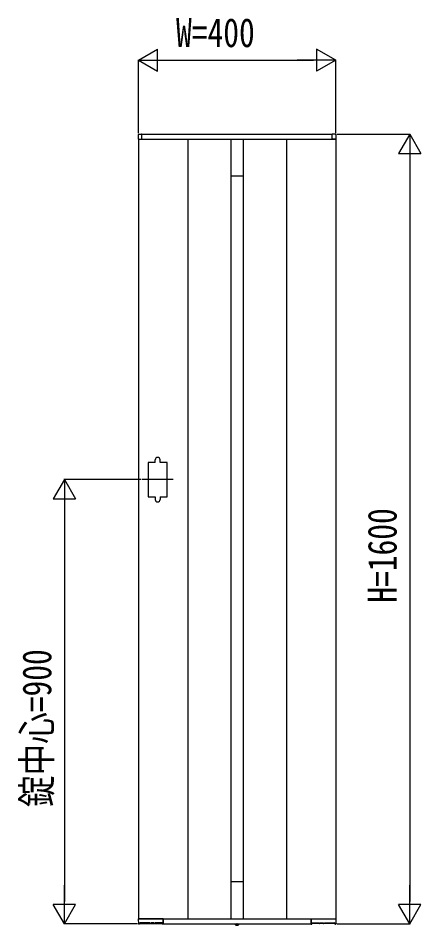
# Model space of a CAD drawing. Units: millimetres, scale not verified. Extents: x -8410 to 8410, y -5940 to 5940.
# Drawn here: x -1654 to -837, y -2354 to -515 of the extents above; entities that cross this region are included whole.
import ezdxf
from ezdxf.enums import TextEntityAlignment as Align

# ---------------------------------------------------------------- set-up
doc = ezdxf.new("R2010")
doc.units = ezdxf.units.MM
doc.header["$LTSCALE"] = 30
doc.layers.add('0-2_YKK_A1', color=4, linetype='Continuous')
doc.layers.add('0-3_YKK_D', color=6, linetype='Continuous')
doc.styles.add('ＭＳ ゴシック', font='')
doc.styles.get('ＭＳ ゴシック').set_extended_font_data('MS Gothic')

msp = doc.modelspace()

# ---------------------------------------------------------------- linework, layer by layer
at = {"layer": '0-2_YKK_A1'}
for p, q in [((-1410.46, -751.37), (-1410.46, -759.5)), ((-1409.05, -749.87), (-1403.49, -749.53)), ((-1402.96, -750), (-1016.96, -750)), ((-1402.96, -760), (-1402.96, -750)), ((-1402.96, -759.7), (-1402.96, -750.03)), ((-1016.96, -760), (-1016.96, -750)), ((-1016.96, -759.7), (-1016.96, -750.03)), ((-1010.87, -749.87), (-1016.43, -749.53)), ((-1009.46, -751.37), (-1009.46, -759.5)), ((-1409.96, -760), (-1409.96, -2340)), ((-1409.96, -760), (-1009.96, -760)), ((-1409.96, -760), (-1403.26, -760)), ((-1403.26, -760), (-1403.26, -760)), ((-1309.96, -760), (-1309.96, -2340)), ((-1222.46, -760), (-1222.46, -2340)), ((-1222.46, -760), (-1222.46, -2340)), ((-1197.46, -760), (-1197.46, -2340)), ((-1109.96, -760), (-1109.96, -2340)), ((-1009.96, -760), (-1016.66, -760)), ((-1016.66, -760), (-1016.66, -760)), ((-1009.96, -760), (-1009.96, -2340)), ((-1197.46, -835), (-1222.46, -835)), ((-1375.96, -1415), (-1375.96, -1410)), ((-1365.96, -1415), (-1365.96, -1410)), ((-1339.46, -1450), (-1402.46, -1450)), ((-1375.96, -1485), (-1375.96, -1490)), ((-1365.96, -1485), (-1365.96, -1490)), ((-1197.46, -2265), (-1222.46, -2265)), ((-1410.43, -2340.53), (-1409.85, -2350.03)), ((-1409.96, -2340), (-1009.96, -2340)), ((-1360.26, -2340), (-1409.93, -2340)), ((-1408.6, -2350.5), (-1409.35, -2350.5)), ((-1407.56, -2349.5), (-1362.09, -2349.5)), ((-1387.17, -2347.9), (-1407.04, -2347.9)), ((-1386.85, -2348.19), (-1386.84, -2349.01)), ((-1385.12, -2349.01), (-1385.1, -2348.19)), ((-1378.13, -2347.9), (-1384.79, -2347.9)), ((-1377.82, -2348.19), (-1377.8, -2349.01)), ((-1376.08, -2349.01), (-1376.07, -2348.19)), ((-1362.13, -2347.9), (-1375.75, -2347.9)), ((-1365.86, -2347.9), (-1365.84, -2349.01)), ((-1361.82, -2348.19), (-1361.79, -2349.99)), ((-1360.46, -2350.48), (-1361.29, -2350.48)), ((-1359.96, -2340), (-1359.96, -2350)), ((-1359.96, -2349.98), (-1359.96, -2340.3)), ((-1359.96, -2350), (-1059.96, -2350)), ((-1213.87, -2350.5), (-1213.78, -2350)), ((-1213.87, -2350.5), (-1213.7, -2351.47)), ((-1213.87, -2350.5), (-1206.05, -2350.5)), ((-1213.78, -2350), (-1206.14, -2350)), ((-1209.96, -2354.2), (-1209.96, -2350)), ((-1206.05, -2350.5), (-1206.22, -2351.47)), ((-1206.05, -2350.5), (-1206.14, -2350)), ((-1059.96, -2340), (-1059.96, -2350)), ((-1059.96, -2349.98), (-1059.96, -2340.3)), ((-1059.66, -2340), (-1009.99, -2340)), ((-1059.46, -2350.48), (-1058.63, -2350.48)), ((-1058.1, -2348.19), (-1058.13, -2349.99)), ((-1012.36, -2349.5), (-1057.83, -2349.5)), ((-1057.79, -2347.9), (-1044.17, -2347.9)), ((-1054.06, -2347.9), (-1054.08, -2349.01)), ((-1043.84, -2349.01), (-1043.85, -2348.19)), ((-1042.1, -2348.19), (-1042.12, -2349.01)), ((-1041.79, -2347.9), (-1035.13, -2347.9)), ((-1034.8, -2349.01), (-1034.82, -2348.19)), ((-1033.07, -2348.19), (-1033.08, -2349.01)), ((-1032.75, -2347.9), (-1012.88, -2347.9)), ((-1011.32, -2350.5), (-1010.57, -2350.5)), ((-1009.49, -2340.53), (-1010.07, -2350.03))]:
    msp.add_line(p, q, dxfattribs=at)
for points in [[(-1375.96, -1415), (-1389.96, -1415), (-1389.96, -1485), (-1375.96, -1485)], [(-1365.96, -1485), (-1351.96, -1485), (-1351.96, -1415), (-1365.96, -1415)], [(-1407.64, -2349.59), (-1407.8, -2349.73), (-1407.96, -2349.84), (-1408.1, -2349.95)], [(-1407.35, -2348.17), (-1407.41, -2348.71), (-1407.47, -2349.26)], [(-1386.85, -2348.19), (-1386.86, -2348.15), (-1386.87, -2348.1), (-1386.89, -2348.05), (-1386.92, -2348.01), (-1386.97, -2347.96), (-1387.05, -2347.92), (-1387.17, -2347.9)], [(-1384.79, -2347.9), (-1384.92, -2347.93), (-1385, -2347.98), (-1385.05, -2348.03), (-1385.08, -2348.09), (-1385.09, -2348.14), (-1385.1, -2348.19)], [(-1377.82, -2348.19), (-1377.82, -2348.15), (-1377.83, -2348.1), (-1377.86, -2348.05), (-1377.89, -2348.01), (-1377.94, -2347.96), (-1378.01, -2347.92), (-1378.13, -2347.9)], [(-1375.75, -2347.9), (-1375.89, -2347.93), (-1375.97, -2347.98), (-1376.01, -2348.03), (-1376.04, -2348.09), (-1376.06, -2348.14), (-1376.07, -2348.19)], [(-1361.82, -2348.19), (-1361.82, -2348.15), (-1361.83, -2348.1), (-1361.86, -2348.05), (-1361.89, -2348.01), (-1361.94, -2347.96), (-1362.01, -2347.92), (-1362.13, -2347.9)], [(-1212.26, -2352.58), (-1211.11, -2350.26), (-1209.96, -2349.65)], [(-1207.66, -2352.58), (-1208.82, -2350.26), (-1209.96, -2349.65)], [(-1058.1, -2348.19), (-1058.1, -2348.15), (-1058.09, -2348.1), (-1058.06, -2348.05), (-1058.03, -2348.01), (-1057.98, -2347.96), (-1057.91, -2347.92), (-1057.79, -2347.9)], [(-1044.17, -2347.9), (-1044.03, -2347.93), (-1043.96, -2347.98), (-1043.91, -2348.03), (-1043.88, -2348.09), (-1043.86, -2348.14), (-1043.85, -2348.19)], [(-1042.1, -2348.19), (-1042.1, -2348.15), (-1042.09, -2348.1), (-1042.06, -2348.05), (-1042.03, -2348.01), (-1041.98, -2347.96), (-1041.91, -2347.92), (-1041.79, -2347.9)], [(-1035.13, -2347.9), (-1035, -2347.93), (-1034.92, -2347.98), (-1034.87, -2348.03), (-1034.84, -2348.09), (-1034.83, -2348.14), (-1034.82, -2348.19)], [(-1033.07, -2348.19), (-1033.06, -2348.15), (-1033.05, -2348.1), (-1033.03, -2348.05), (-1033, -2348.01), (-1032.95, -2347.96), (-1032.87, -2347.92), (-1032.75, -2347.9)], [(-1012.57, -2348.17), (-1012.51, -2348.71), (-1012.46, -2349.26)], [(-1012.28, -2349.59), (-1012.12, -2349.73), (-1011.97, -2349.84), (-1011.82, -2349.95)]]:
    msp.add_lwpolyline(points, dxfattribs=at)
for centre, radius, start, end in [((-1408.96, -751.37), 1.5, 93.5, 180), ((-1403.46, -750.03), 0.5, 0, 93.5), ((-1016.46, -750.03), 0.5, 86.5, 180), ((-1010.96, -751.37), 1.5, 0, 86.5), ((-1409.96, -759.5), 0.5, 180, 270), ((-1403.26, -759.7), 0.3, 270, 0), ((-1016.66, -759.7), 0.3, 180, 270), ((-1009.96, -759.5), 0.5, 270, 0), ((-1370.96, -1410), 5, 0, 180), ((-1370.96, -1490), 5, 180, 0), ((-1409.93, -2340.5), 0.5, 90, 183.5), ((-1409.35, -2350), 0.5, 183.5, 269.34277), ((-1408.6, -2350), 0.5, 269.32461, 6.10118), ((-1407.96, -2349.21), 0.496, 309.83566, 354.1935), ((-1407.05, -2348.2), 0.3, 90, 174.0064), ((-1386.34, -2349), 0.5, 181, 270), ((-1385.62, -2349), 0.5, 270, 359), ((-1377.3, -2349), 0.5, 181, 270), ((-1376.58, -2349), 0.5, 270, 359), ((-1365.34, -2349), 0.5, 181, 270), ((-1362.09, -2349.8), 0.3, 1, 90), ((-1361.29, -2349.98), 0.5, 181.0014, 270.00152), ((-1360.46, -2349.98), 0.5, 270, 0), ((-1360.26, -2340.3), 0.3, 0, 90), ((-1212.81, -2351.32), 0.9, 190, 239.36409), ((-1209.96, -2346.5), 6.5, 239.36409, 300.63591), ((-1207.11, -2351.32), 0.9, 300.63591, 350), ((-1059.66, -2340.3), 0.3, 90, 180), ((-1059.46, -2349.98), 0.5, 180, 270), ((-1058.63, -2349.98), 0.5, 269.99848, 358.9986), ((-1057.83, -2349.8), 0.3, 90, 179), ((-1054.58, -2349), 0.5, 270, 359), ((-1043.34, -2349), 0.5, 181, 270), ((-1042.62, -2349), 0.5, 270, 359), ((-1034.3, -2349), 0.5, 181, 270), ((-1033.58, -2349), 0.5, 270, 359), ((-1012.87, -2348.2), 0.3, 5.9936, 90), ((-1011.96, -2349.21), 0.496, 185.8065, 230.16434), ((-1011.32, -2350), 0.5, 173.89882, 270.67539), ((-1010.57, -2350), 0.5, 270.65723, 356.5), ((-1009.99, -2340.5), 0.5, 356.5, 90)]:
    msp.add_arc(centre, radius, start, end, dxfattribs=at)
at = {"layer": '0-3_YKK_D'}
for p, q in [((-1409.96, -600), (-1370.99, -577.5)), ((-1370.99, -622.5), (-1370.99, -577.5)), ((-1009.96, -600), (-1048.93, -577.5)), ((-1048.93, -577.5), (-1048.93, -622.5)), ((-1409.96, -748), (-1409.96, -599)), ((-1409.96, -600), (-1370.99, -622.5)), ((-1409.96, -600), (-1332.02, -600)), ((-1364.96, -600), (-1054.96, -600)), ((-1009.96, -600), (-1087.9, -600)), ((-1009.96, -600), (-1048.93, -622.5)), ((-1009.96, -748), (-1009.96, -599)), ((-1007.96, -750), (-858.96, -750)), ((-859.96, -750), (-882.46, -788.97)), ((-859.96, -750), (-837.46, -788.97)), ((-859.96, -750), (-859.96, -827.94)), ((-882.46, -788.97), (-837.46, -788.97)), ((-859.96, -795), (-859.96, -2305)), ((-1559.96, -1450), (-1582.46, -1488.97)), ((-1404.46, -1450), (-1560.96, -1450)), ((-1559.96, -1450), (-1537.46, -1488.97)), ((-1559.96, -1450), (-1559.96, -1527.94)), ((-1582.46, -1488.97), (-1537.46, -1488.97)), ((-1559.96, -1495), (-1559.96, -2305)), ((-1559.96, -2350), (-1559.96, -2272.06)), ((-859.96, -2350), (-859.96, -2272.06)), ((-1559.96, -2350), (-1582.46, -2311.03)), ((-1537.46, -2311.03), (-1582.46, -2311.03)), ((-1559.96, -2350), (-1537.46, -2311.03)), ((-859.96, -2350), (-882.46, -2311.03)), ((-837.46, -2311.03), (-882.46, -2311.03)), ((-859.96, -2350), (-837.46, -2311.03)), ((-1411.96, -2350), (-1560.96, -2350)), ((-1007.96, -2350), (-858.96, -2350))]:
    msp.add_line(p, q, dxfattribs=at)

# ---------------------------------------------------------------- texts
at = {"layer": '0-3_YKK_D', "style": 'ＭＳ ゴシック', "width": 0.8}
msp.add_text('W=400', height=58.65, dxfattribs=at).set_placement((-1333.69, -591), align=Align.BOTTOM_LEFT)
for s, p in [('H=1600', (-868.96, -1699.33)), ('錠中心=900', (-1568.96, -2113.33))]:
    msp.add_text(s, height=58.65, rotation=90, dxfattribs=at).set_placement(p, align=Align.BOTTOM_LEFT)

doc.saveas('drawing.dxf')
